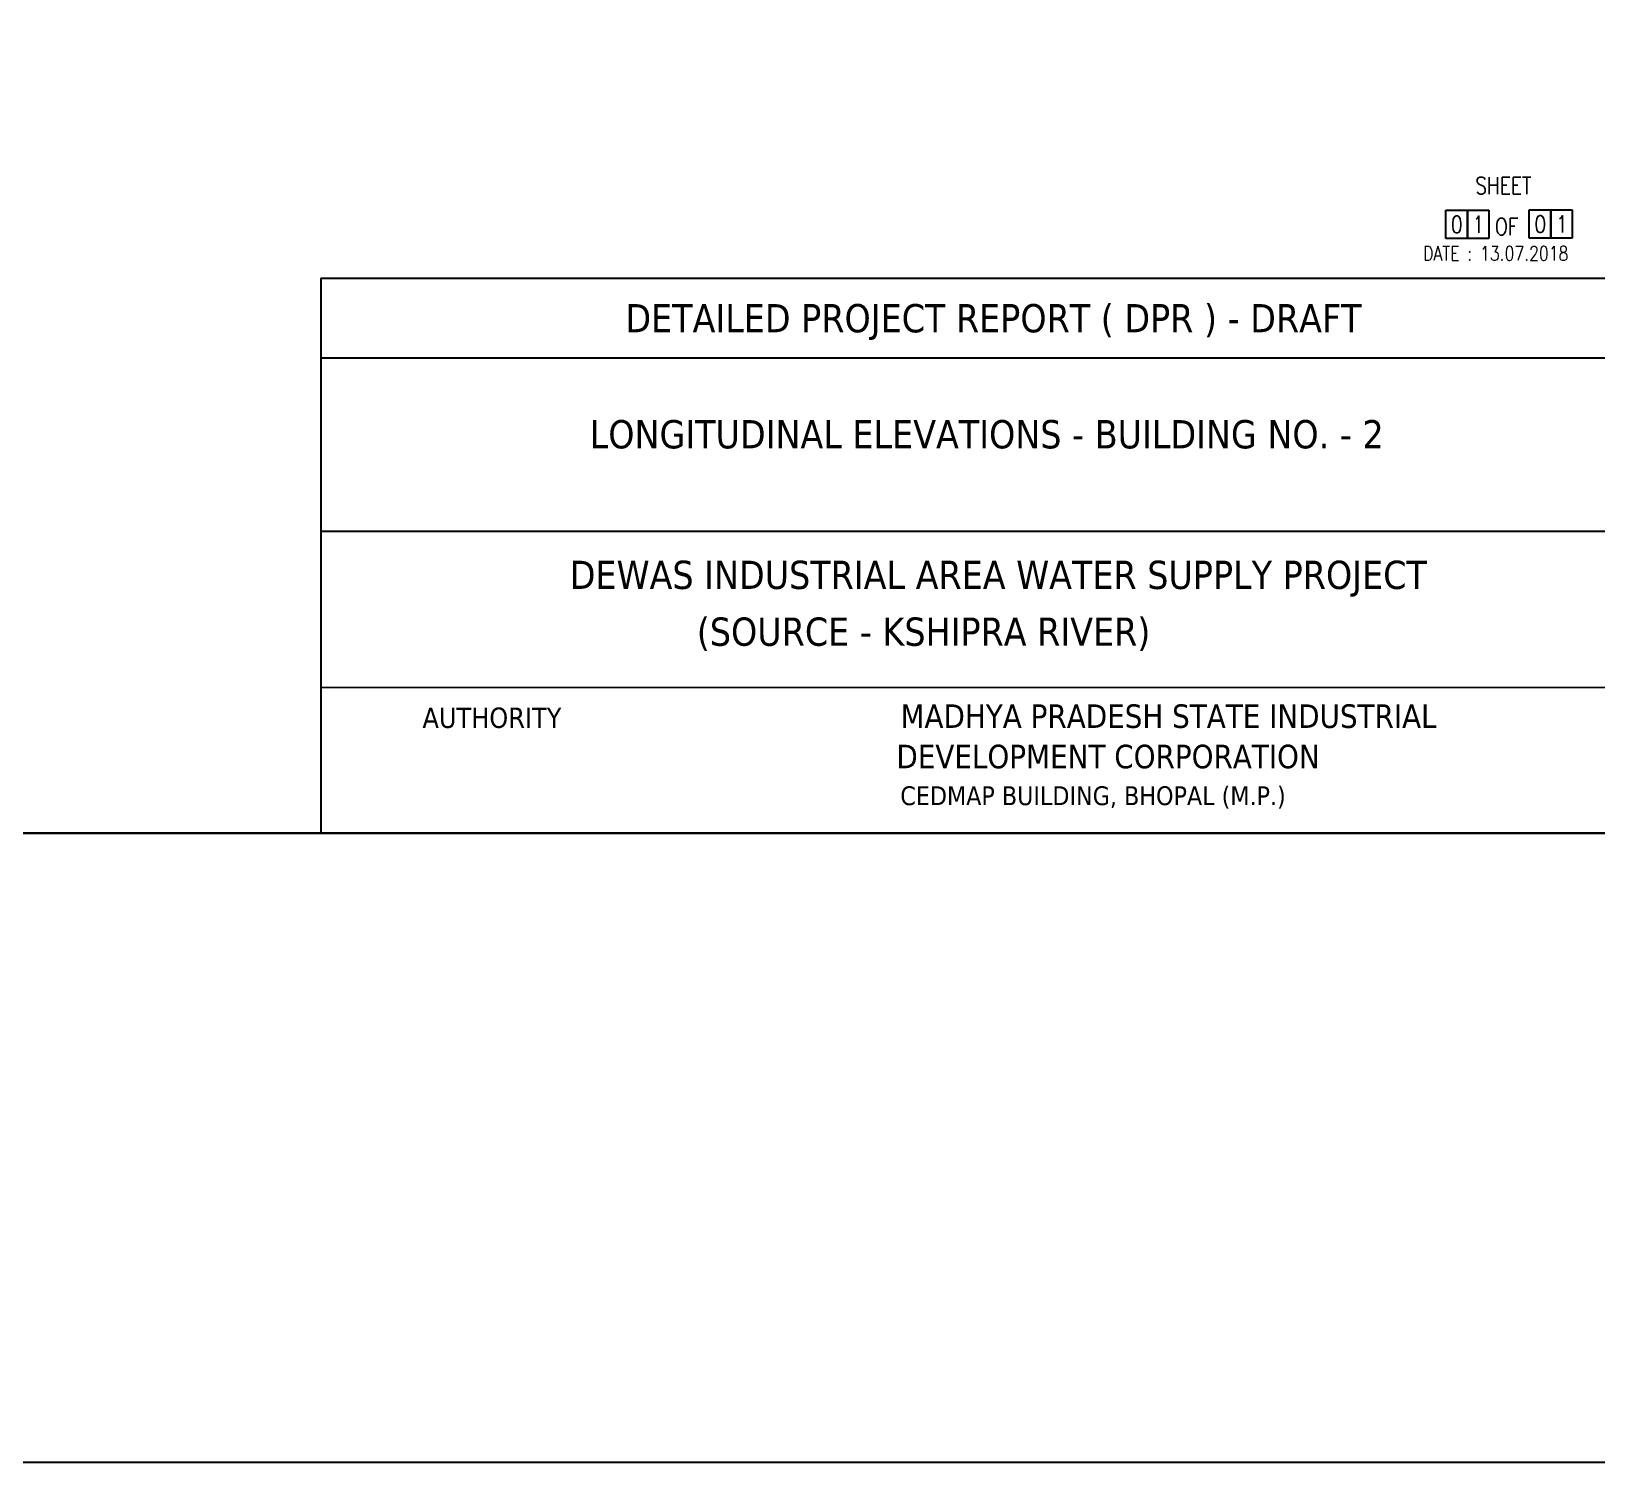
# Model space of a CAD drawing. Header units: metres. Extents: x -1441 to -394, y -133 to 518.
# Drawn here: x -1138.36 to -1124.08, y 20.62 to 33.68 of the extents above; entities that cross this region are included whole.
import ezdxf
from ezdxf.enums import TextEntityAlignment as Align

# ---------------------------------------------------------------- set-up
doc = ezdxf.new("R2010")
doc.units = ezdxf.units.M
doc.header["$LTSCALE"] = 25.4
doc.layers.get('0').update_dxf_attribs({"linetype": 'CONTINUOUS'})
doc.styles.add('logo', font='tahoma.ttf', dxfattribs={"height": 0.0508})
doc.styles.add('S1', font='ROMANS1')

msp = doc.modelspace()

# ---------------------------------------------------------------- linework, layer by layer
for p, q in [((-1125.461, 31.787), (-1125.461, 32.044)), ((-1125.461, 32.044), (-1125.264, 32.044)), ((-1125.264, 31.787), (-1125.264, 32.044)), ((-1125.264, 32.044), (-1125.067, 32.044)), ((-1125.264, 32.044), (-1125.264, 31.787)), ((-1125.067, 32.044), (-1125.067, 31.787)), ((-1124.7, 31.791), (-1124.7, 32.047)), ((-1124.7, 32.047), (-1124.504, 32.047)), ((-1124.504, 31.791), (-1124.504, 32.047)), ((-1124.504, 32.047), (-1124.307, 32.047)), ((-1124.504, 32.047), (-1124.504, 31.791)), ((-1124.307, 32.047), (-1124.307, 31.791)), ((-1125.264, 31.787), (-1125.461, 31.787)), ((-1125.067, 31.787), (-1125.264, 31.787)), ((-1124.504, 31.791), (-1124.7, 31.791)), ((-1124.307, 31.791), (-1124.504, 31.791)), ((-1135.717, 31.426), (-1123.45, 31.426)), ((-1135.717, 31.426), (-1135.717, 26.366)), ((-1135.717, 30.698), (-1123.45, 30.698))]:
    msp.add_line(p, q)
at = {"color": 1, "linetype": 'Continuous'}
msp.add_lwpolyline([(-1217.307, 90.816), (-1027.003, 90.816), (-1027.003, 20.625), (-1217.307, 20.625)], close=True, dxfattribs=at)
at = {"lineweight": 30}
msp.add_lwpolyline([(-1123.45, 66.408), (-1183.671, 66.408), (-1183.671, 26.366), (-1123.45, 26.366)], close=True, dxfattribs=at)
at = {"const_width": 0.0163}
for points in [[(-1135.717, 29.117), (-1123.45, 29.117)], [(-1135.717, 27.692), (-1123.45, 27.692)], [(-1135.719, 26.366), (-1123.45, 26.366)]]:
    msp.add_lwpolyline(points, dxfattribs=at)

# ---------------------------------------------------------------- texts
at = {"style": 'S1', "width": 0.8}
for s, p in [('SHEET', (-1124.936, 32.269)), ('OF', (-1124.906, 31.895))]:
    msp.add_text(s, height=0.1554, dxfattribs=at).set_placement(p, align=Align.MIDDLE_CENTER)
for s, p in [('0', (-1125.36, 31.837)), ('1', (-1125.163, 31.837)), ('0', (-1124.599, 31.84)), ('1', (-1124.402, 31.84))]:
    msp.add_text(s, height=0.155, dxfattribs=at).set_placement(p, align=Align.CENTER)
msp.add_text('DATE : 13.07.2018', height=0.13046, dxfattribs=at).set_placement((-1125.667, 31.585))
at = {"style": 'logo'}
for s, p in [('DETAILED PROJECT REPORT ( DPR ) - DRAFT', (-1132.94, 30.931)), ('LONGITUDINAL ELEVATIONS - BUILDING NO. - 2', (-1133.266, 29.873)), ('DEWAS INDUSTRIAL AREA WATER SUPPLY PROJECT', (-1133.447, 28.591)), ('(SOURCE - KSHIPRA RIVER)', (-1132.289, 28.073))]:
    msp.add_text(s, height=0.25785, dxfattribs=at).set_placement(p)
for s, height, p in [('AUTHORITY ', 0.1859, (-1134.122, 27.324)), ('MADHYA PRADESH STATE INDUSTRIAL ', 0.21488, (-1127.948, 27.324)), (' DEVELOPMENT CORPORATION', 0.21488, (-1128.58, 26.956)), ('CEDMAP BUILDING, BHOPAL (M.P.)', 0.1719, (-1128.677, 26.62))]:
    msp.add_text(s, height=height, dxfattribs=at).set_placement(p, align=Align.CENTER)

doc.saveas('drawing.dxf')
